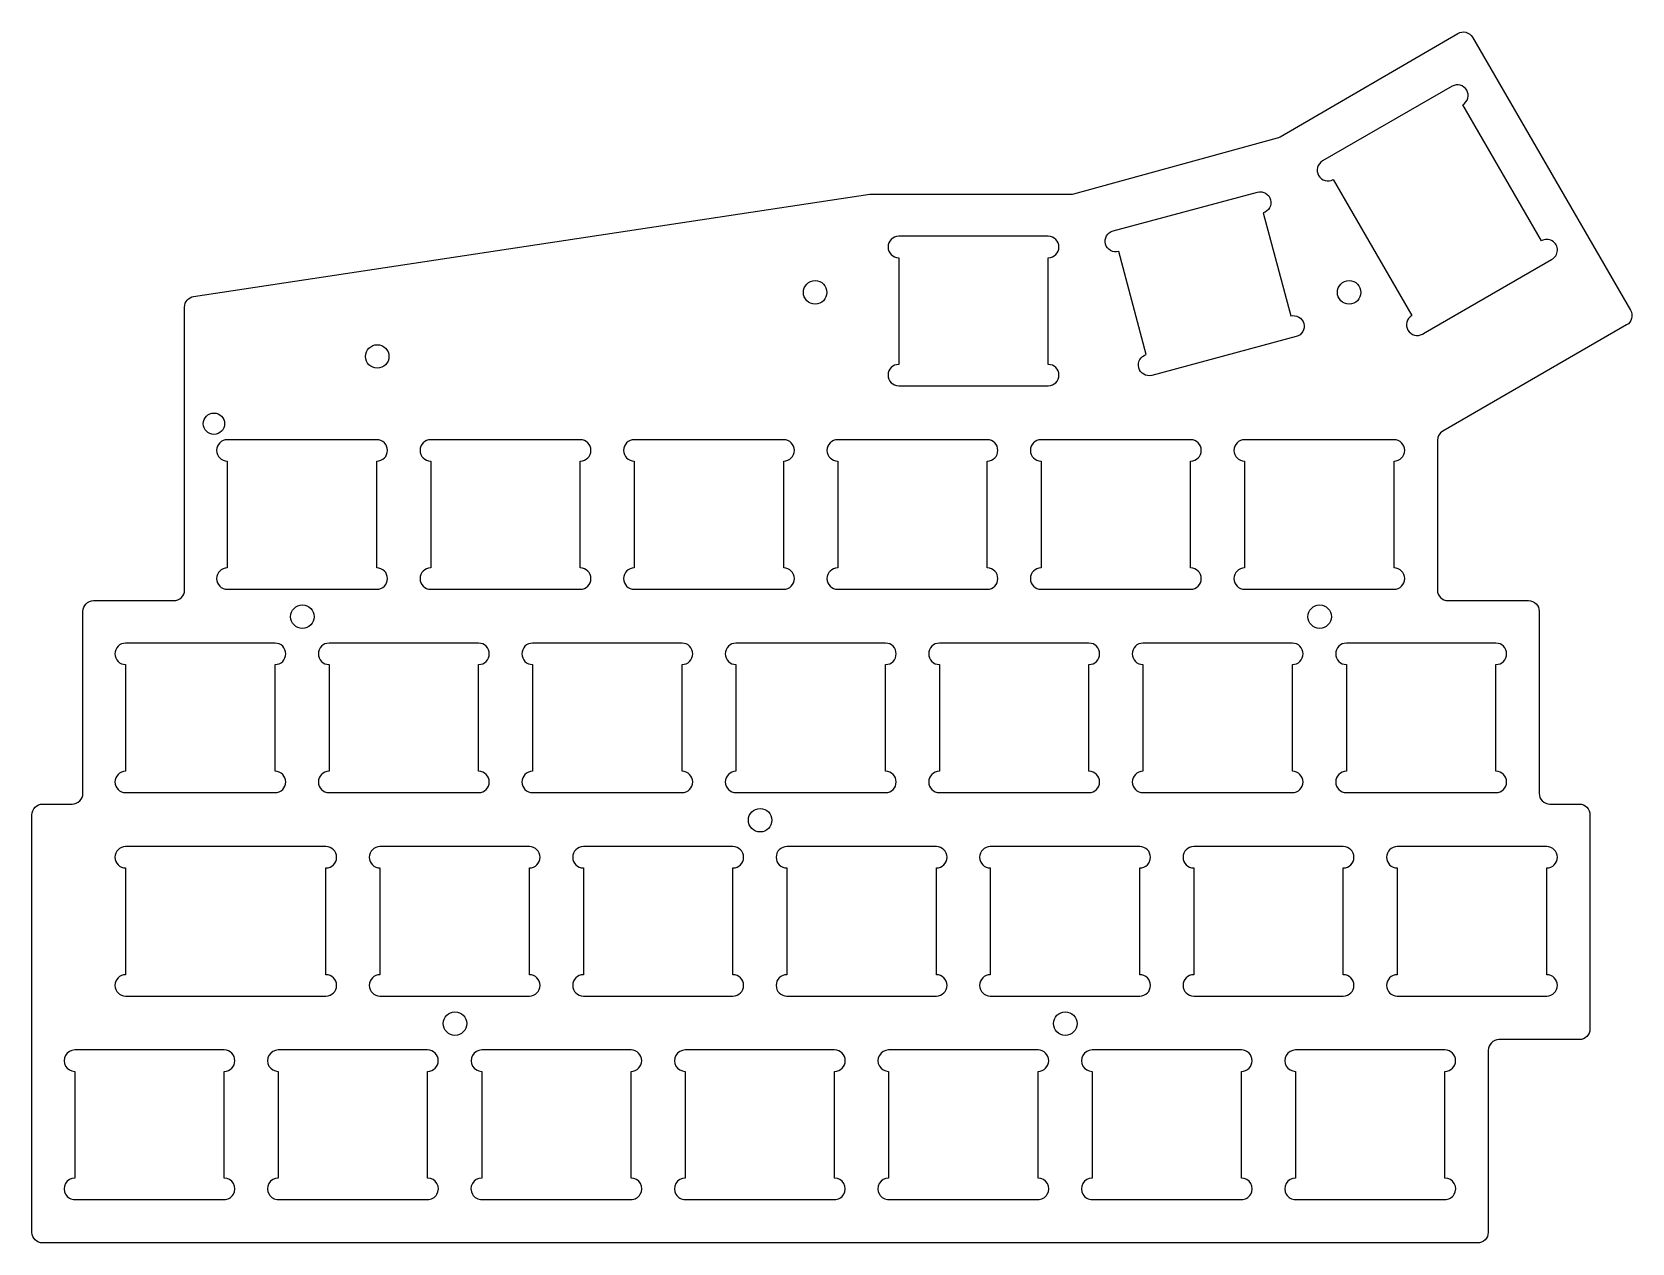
# Model space of a CAD drawing. Header units: millimetres. Extents: x -231 to -81, y 48 to 161.
import ezdxf

# ---------------------------------------------------------------- set-up
doc = ezdxf.new("R2010")
doc.units = ezdxf.units.MM
doc.layers.get('0').update_dxf_attribs({"linetype": 'CONTINUOUS'})

msp = doc.modelspace()

# ---------------------------------------------------------------- linework, layer by layer
for points in [[(-94.28, 48.87, -0.414214), (-95.28, 47.88), (-229.62, 47.88, -0.414214), (-230.63, 48.87), (-230.63, 87.97, -0.414214), (-229.62, 88.98), (-226.86, 88.98, 0.414214), (-225.86, 89.98), (-225.86, 107.03, -0.414214), (-224.86, 108.03), (-217.34, 108.03, 0.414214), (-216.34, 109.03), (-216.34, 135.53, -0.370918), (-215.49, 136.52), (-152.19, 146.09, -0.03753), (-152.04, 146.1), (-133.34, 146.1, 0.066985), (-133.07, 146.14), (-114.01, 151.36, 0.064942), (-113.77, 151.46), (-97.12, 161.15, -0.414843), (-95.75, 160.79), (-80.95, 135.22, -0.41447), (-81.32, 133.85), (-98.54, 123.9, 0.267863), (-99.04, 123.04), (-99.04, 109.03, 0.414214), (-98.04, 108.03), (-90.51, 108.03, -0.414214), (-89.51, 107.03), (-89.51, 89.98, 0.414214), (-88.51, 88.98), (-85.75, 88.98, -0.414214), (-84.75, 87.97), (-84.75, 67.92, -0.414214), (-85.75, 66.92), (-93.28, 66.92, 0.414214), (-94.28, 65.92)], [(-108.79, 147.47), (-101.43, 134.73, 0.999923), (-100.43, 133), (-100.17, 133.14), (-88.35, 139.97, 1.026051), (-89.3, 141.73), (-96.66, 154.47, 1), (-97.66, 156.2), (-109.79, 149.21, 1)], [(-115.88, 146.28, -1), (-115.36, 144.35), (-112.77, 134.69, -1), (-112.25, 132.76), (-112.25, 132.76), (-125.77, 129.13), (-125.77, 129.13, -1), (-126.29, 131.07), (-128.88, 140.72, -1), (-129.4, 142.66)], [(-149.47, 128.15), (-135.47, 128.15, 1), (-135.47, 130.15), (-135.47, 140.15, 1), (-135.47, 142.15), (-149.47, 142.15, 1), (-149.47, 140.15), (-149.47, 130.15, 1)], [(-212.34, 109.1), (-198.34, 109.1, 1), (-198.34, 111.1), (-198.34, 121.1, 1), (-198.34, 123.1), (-212.34, 123.1, 1), (-212.34, 121.1), (-212.34, 111.1, 1)], [(-193.29, 109.1), (-179.29, 109.1, 1), (-179.29, 111.1), (-179.29, 121.1, 1), (-179.29, 123.1), (-193.29, 123.1, 1), (-193.29, 121.1), (-193.29, 111.1, 1)], [(-174.24, 109.1), (-160.24, 109.1, 1), (-160.24, 111.1), (-160.24, 121.1, 1), (-160.24, 123.1), (-174.24, 123.1, 1), (-174.24, 121.1), (-174.24, 111.1, 1)], [(-155.19, 109.1), (-141.19, 109.1, 1), (-141.19, 111.1), (-141.19, 121.1, 1), (-141.19, 123.1), (-155.19, 123.1, 1), (-155.19, 121.1), (-155.19, 111.1, 1)], [(-136.14, 109.1), (-122.14, 109.1, 1), (-122.14, 111.1), (-122.14, 121.1, 1), (-122.14, 123.1), (-136.14, 123.1, 1), (-136.14, 121.1), (-136.14, 111.1, 1)], [(-117.09, 109.1), (-103.09, 109.1, 1), (-103.09, 111.1), (-103.09, 121.1, 1), (-103.09, 123.1), (-117.09, 123.1, 1), (-117.09, 121.1), (-117.09, 111.1, 1)], [(-221.86, 90.05), (-207.86, 90.05, 1), (-207.86, 92.05), (-207.86, 102.05, 1), (-207.86, 104.05), (-221.86, 104.05, 1), (-221.86, 102.05), (-221.86, 92.05, 1)], [(-202.81, 90.05), (-188.81, 90.05, 1), (-188.81, 92.05), (-188.81, 102.05, 1), (-188.81, 104.05), (-202.81, 104.05, 1), (-202.81, 102.05), (-202.81, 92.05, 1)], [(-183.76, 90.05), (-169.76, 90.05, 1), (-169.76, 92.05), (-169.76, 102.05, 1), (-169.76, 104.05), (-183.76, 104.05, 1), (-183.76, 102.05), (-183.76, 92.05, 1)], [(-164.71, 90.05), (-150.71, 90.05, 1), (-150.71, 92.05), (-150.71, 102.05, 1), (-150.71, 104.05), (-164.71, 104.05, 1), (-164.71, 102.05), (-164.71, 92.05, 1)], [(-145.66, 90.05), (-131.66, 90.05, 1), (-131.66, 92.05), (-131.66, 102.05, 1), (-131.66, 104.05), (-145.66, 104.05, 1), (-145.66, 102.05), (-145.66, 92.05, 1)], [(-126.61, 90.05), (-112.61, 90.05, 1), (-112.61, 92.05), (-112.61, 102.05, 1), (-112.61, 104.05), (-126.61, 104.05, 1), (-126.61, 102.05), (-126.61, 92.05, 1)], [(-107.56, 90.05), (-93.56, 90.05, 1), (-93.56, 92.05), (-93.56, 102.05, 1), (-93.56, 104.05), (-107.56, 104.05, 1), (-107.56, 102.05), (-107.56, 92.05, 1)], [(-203.1, 85), (-221.86, 85, 1), (-221.86, 83), (-221.86, 73, 1), (-221.86, 71), (-203.1, 71, 1), (-203.1, 73), (-203.1, 83, 1)], [(-198.05, 83), (-198.05, 73, 1), (-198.05, 71), (-184.05, 71, 1), (-184.05, 73), (-184.05, 83, 1), (-184.05, 85), (-198.05, 85, 1)], [(-179, 83), (-179, 73, 1), (-179, 71), (-165, 71, 1), (-165, 73), (-165, 83, 1), (-165, 85), (-179, 85, 1)], [(-159.95, 83), (-159.95, 73, 1), (-159.95, 71), (-145.95, 71, 1), (-145.95, 73), (-145.95, 83, 1), (-145.95, 85), (-159.95, 85, 1)], [(-140.9, 83), (-140.9, 73, 1), (-140.9, 71), (-126.9, 71, 1), (-126.9, 73), (-126.9, 83, 1), (-126.9, 85), (-140.9, 85, 1)], [(-121.85, 83), (-121.85, 73, 1), (-121.85, 71), (-107.85, 71, 1), (-107.85, 73), (-107.85, 83, 1), (-107.85, 85), (-121.85, 85, 1)], [(-102.8, 83), (-102.8, 73, 1), (-102.8, 71), (-88.8, 71, 1), (-88.8, 73), (-88.8, 83, 1), (-88.8, 85), (-102.8, 85, 1)], [(-226.62, 63.95), (-226.62, 53.95, 1.014244), (-226.6, 51.95), (-212.65, 51.95, 1.014497), (-212.63, 53.95), (-212.63, 63.95, 1), (-212.63, 65.95), (-226.62, 65.95, 1.00025)], [(-207.57, 63.95), (-207.57, 53.95, 1.014244), (-207.55, 51.95), (-193.6, 51.95, 1.014497), (-193.58, 53.95), (-193.58, 63.95, 1), (-193.58, 65.95), (-207.57, 65.95, 1.00025)], [(-188.52, 63.95), (-188.52, 53.95, 1.014244), (-188.5, 51.95), (-174.55, 51.95, 1.014497), (-174.53, 53.95), (-174.53, 63.95, 1), (-174.53, 65.95), (-188.52, 65.95, 1.00025)], [(-169.47, 63.95), (-169.47, 53.95, 1.014244), (-169.45, 51.95), (-155.5, 51.95, 1.014497), (-155.48, 53.95), (-155.48, 63.95, 1), (-155.48, 65.95), (-169.47, 65.95, 1.00025)], [(-150.42, 63.95), (-150.42, 53.95, 1.014244), (-150.4, 51.95), (-136.45, 51.95, 1.014497), (-136.43, 53.95), (-136.43, 63.95, 1), (-136.43, 65.95), (-150.42, 65.95, 1.00025)], [(-131.37, 63.95), (-131.37, 53.95, 1.014244), (-131.35, 51.95), (-117.4, 51.95, 1.014497), (-117.38, 53.95), (-117.38, 63.95, 1), (-117.38, 65.95), (-131.37, 65.95, 1.00025)], [(-112.32, 63.95), (-112.32, 53.95, 1.014244), (-112.3, 51.95), (-98.35, 51.95, 1.014497), (-98.33, 53.95), (-98.33, 63.95, 1), (-98.33, 65.95), (-112.32, 65.95, 1.00025)]]:
    msp.add_lwpolyline(points, format="xyb", close=True)
for centre, radius in [((-157.3, 136.9), 1.1), ((-107.3, 136.9), 1.1), ((-198.3, 130.9), 1.1), ((-213.59, 124.6), 1), ((-205.31, 106.53), 1.1), ((-110.06, 106.53), 1.1), ((-162.45, 87.47), 1.1), ((-191.02, 68.42), 1.1), ((-133.88, 68.42), 1.1)]:
    msp.add_circle(centre, radius)

doc.saveas('drawing.dxf')
